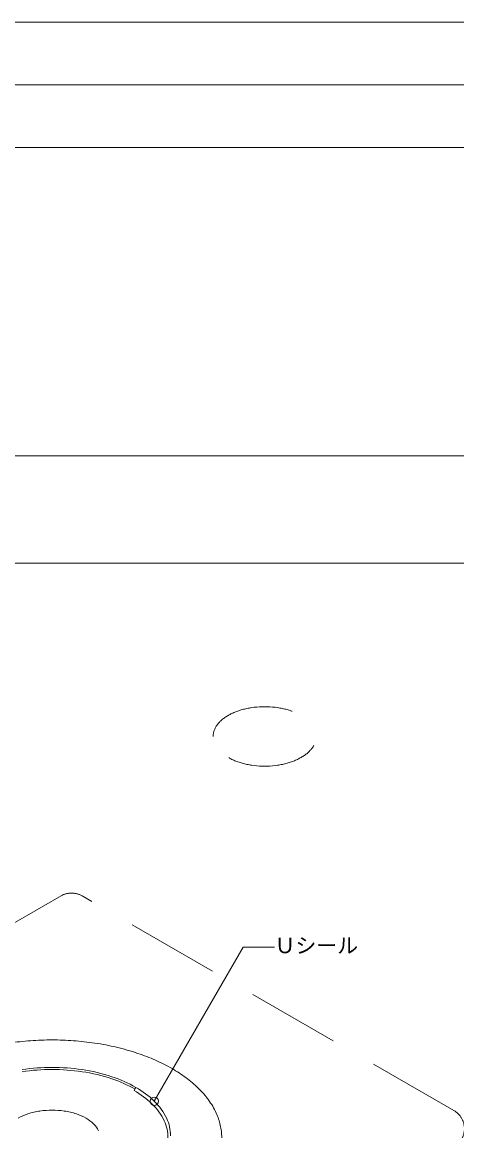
# Model space of a CAD drawing. Units: millimetres, scale not verified. Extents: x -1380 to 1380, y -955 to 955.
# Drawn here: x -29 to 387, y -106 to 955 of the extents above; entities that cross this region are included whole.
import ezdxf
from ezdxf.enums import TextEntityAlignment as Align

# ---------------------------------------------------------------- set-up
doc = ezdxf.new("R2010")
doc.units = ezdxf.units.MM
doc.header["$LTSCALE"] = 7
doc.linetypes.add('USER1', pattern=[19.05, 12.7, -6.35])
for name, color, linetype, lineweight in [('0-0_0', 7, 'Continuous', 18), ('0-1_WAKU', 7, 'Continuous', 18), ('0-4_MOJI', 7, 'Continuous', 18), ('0-6_KANAMONO', 4, 'Continuous', 18)]:
    doc.layers.add(name, color=color, linetype=linetype, lineweight=lineweight)
doc.styles.add('ＭＳ ゴシック', font='')
doc.styles.get('ＭＳ ゴシック').set_extended_font_data('MS Gothic')

msp = doc.modelspace()

# ---------------------------------------------------------------- linework, layer by layer
at = {"layer": '0-0_0'}
msp.add_line((-1380, 895), (1380, 895), dxfattribs=at)
msp.add_lwpolyline([(-900, -660), (900, -660), (900, 540), (-900, 540)], close=True, dxfattribs=at)
at = {"layer": '0-0_0', "lineweight": 9}
msp.add_lwpolyline([(-740, 437.5), (740, 437.5), (740, -557.5), (-740, -557.5)], close=True, dxfattribs=at)
at = {"layer": '0-1_WAKU'}
for points in [[(1380, 835), (-1380, 835), (-1380, 955), (1380, 955)], [(-1380, -955), (1380, -955), (1380, 955), (-1380, 955)]]:
    msp.add_lwpolyline(points, close=True, dxfattribs=at)
at = {"layer": '0-4_MOJI'}
msp.add_lwpolyline([(97.752, -77.34), (182.752, 69.884), (212.752, 69.884)], dxfattribs=at)
msp.add_circle((97.752, -77.34), 4, dxfattribs=at)
at = {"layer": '0-6_KANAMONO', "linetype": 'USER1'}
for p, q in [((8.619, 119.076), (-284.489, -50.15)), ((384.393, -86.33), (28.619, 119.076))]:
    msp.add_line(p, q, dxfattribs=at)
at = {"layer": '0-6_KANAMONO'}
msp.add_line((80.107, -64.15), (78.385, -67.144), dxfattribs=at)
at = {"layer": '0-6_KANAMONO', "linetype": 'USER1'}
for centre, radius, start, end in [((18.619, 101.756), 20, 60, 120), ((-0.419, -291.099), 272.391, 89.91198, 98.57049), ((-0.224, -299.768), 281.059, 81.56327, 89.95426), ((5.969, -258.934), 239.759, 71.50548, 81.59557), ((23.835, -206.04), 183.929, 60.37751, 71.5569), ((53.294, -154.712), 124.749, 45.95476, 60.48703), ((84.506, -122.807), 80.117, 25.17845, 46.13581), ((105.033, -112.711), 57.246, 0.31103, 24.77441), ((374.393, -103.65), 20, 300, 60)]:
    msp.add_arc(centre, radius, start, end, dxfattribs=at)
at = {"layer": '0-6_KANAMONO'}
for centre, radius, start, end in [((-0.292, -235.152), 190.16, 89.91198, 98.57049), ((-0.292, -237.152), 190.16, 89.91198, 98.57049), ((-0.157, -241.204), 196.211, 81.56327, 89.95426), ((-0.157, -243.204), 196.211, 81.56327, 89.95426), ((4.167, -212.697), 167.379, 71.50548, 81.59557), ((4.167, -214.697), 167.379, 71.50548, 81.59557), ((16.64, -175.771), 128.403, 60.37751, 71.5569), ((16.64, -177.771), 128.403, 60.82249, 71.5569), ((36.406, -141.304), 85.216, 45.95476, 60.48703), ((37.206, -139.939), 87.089, 45.95476, 60.48703), ((57.726, -119.509), 54.728, 25.17845, 46.13581), ((58.995, -117.665), 55.931, 25.17845, 46.13581), ((-6.701, -139.003), 52.166, 108.45497, 119.61063), ((-1.633, -154.11), 68.1, 98.4225, 108.47645), ((-0.118, -162.975), 77.092, 89.91198, 98.57049), ((-0.064, -165.429), 79.545, 81.56327, 89.95426), ((1.689, -153.872), 67.856, 71.50548, 81.59557), ((6.746, -138.902), 52.055, 60.37751, 71.5569), ((15.083, -124.375), 35.306, 45.95476, 60.48703), ((73.325, -110.617), 39.965, 0.31103, 24.77441), ((23.917, -115.345), 22.675, 25.17845, 46.13581), ((71.748, -112.612), 39.105, 0.31103, 24.77441)]:
    msp.add_arc(centre, radius, start, end, dxfattribs=at)
at = {"layer": '0-6_KANAMONO', "linetype": 'USER1'}
msp.add_ellipse((203.33, 271.622), major_axis=(-49.296, 0), ratio=0.577358, dxfattribs=at)

# ---------------------------------------------------------------- texts
at = {"layer": '0-4_MOJI', "style": 'ＭＳ ゴシック'}
msp.add_text('Ｕシール', height=14.66, dxfattribs=at).set_placement((212.752, 59.884), align=Align.BOTTOM_LEFT)

doc.saveas('drawing.dxf')
